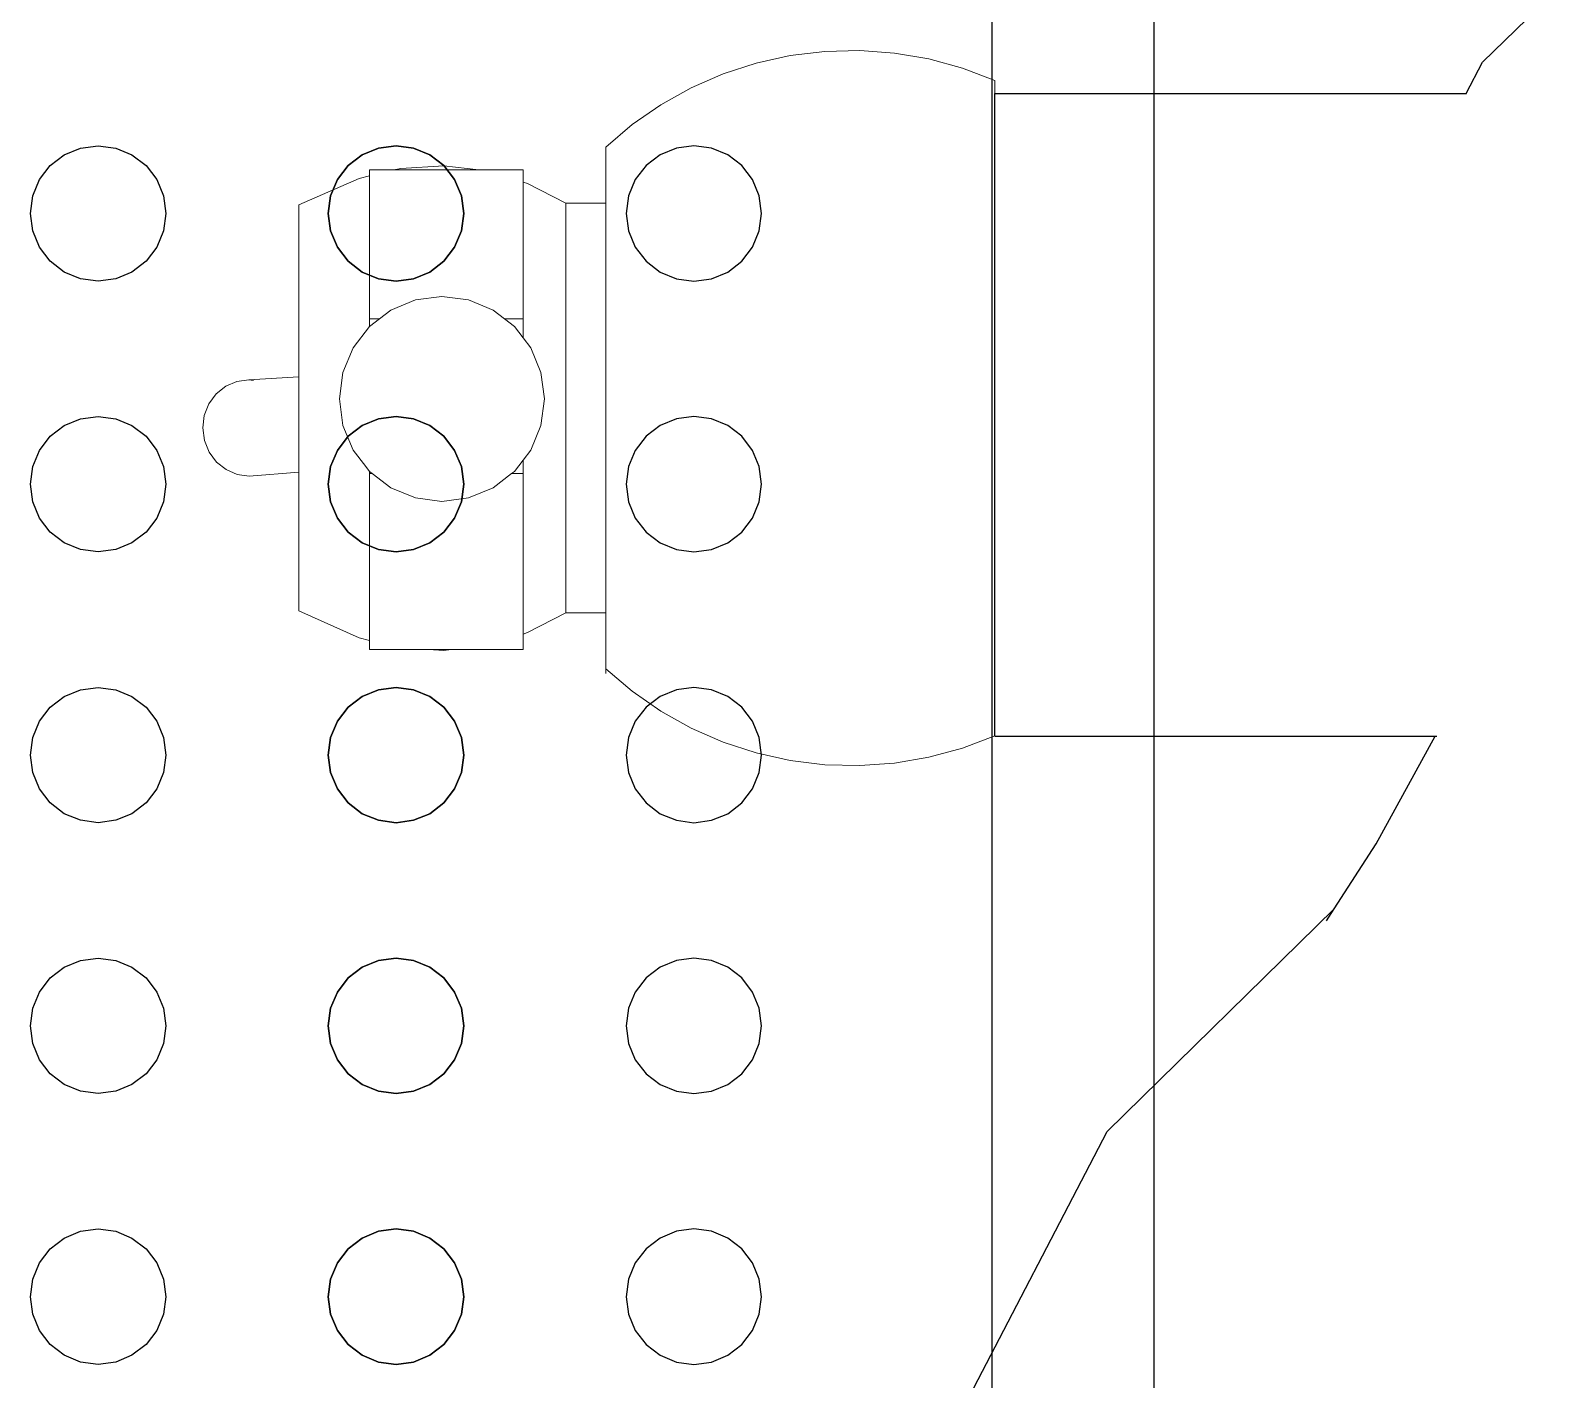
# Model space of a CAD drawing. Header units: millimetres. Extents: x 2562 to 7288, y 778 to 5635.
# Drawn here: x 5981.56 to 5992.78, y 1620.4 to 1630.37 of the extents above; entities that cross this region are included whole.
import ezdxf

# ---------------------------------------------------------------- set-up
doc = ezdxf.new("R2010")
doc.units = ezdxf.units.MM
for name, color, linetype in [('0-gnl-gor3', 252, 'Continuous'), ('2-tef-sabit', 251, 'Continuous'), ('IB- Bar Equipment', 7, 'Continuous')]:
    doc.layers.add(name, color=color, linetype=linetype)

# ---------------------------------------------------------------- blocks, each defined once
blk = doc.blocks.new('drip')
for p, q in [((68423.59, 2452.34), (68424.8, 2452.84)), ((68424.8, 2452.84), (68426.09, 2453.01)), ((68426.09, 2453.01), (68427.39, 2452.84)), ((68427.39, 2452.84), (68428.59, 2452.34)), ((68443.59, 2452.34), (68444.8, 2452.84)), ((68444.8, 2452.84), (68446.09, 2453.01)), ((68446.09, 2453.01), (68447.39, 2452.84)), ((68447.39, 2452.84), (68448.59, 2452.34)), ((68463.59, 2452.34), (68464.8, 2452.84)), ((68464.8, 2452.84), (68466.09, 2453.01)), ((68466.09, 2453.01), (68467.39, 2452.84)), ((68467.39, 2452.84), (68468.59, 2452.34)), ((68483.59, 2452.34), (68484.8, 2452.84)), ((68484.8, 2452.84), (68486.09, 2453.01)), ((68486.09, 2453.01), (68487.39, 2452.84)), ((68487.39, 2452.84), (68488.59, 2452.34)), ((68503.59, 2452.34), (68504.8, 2452.84)), ((68504.8, 2452.84), (68506.09, 2453.01)), ((68506.09, 2453.01), (68507.39, 2452.84)), ((68507.39, 2452.84), (68508.59, 2452.34)), ((68422.56, 2451.54), (68423.59, 2452.34)), ((68428.59, 2452.34), (68429.63, 2451.54)), ((68442.56, 2451.54), (68443.59, 2452.34)), ((68448.59, 2452.34), (68449.63, 2451.54)), ((68462.56, 2451.54), (68463.59, 2452.34)), ((68468.59, 2452.34), (68469.63, 2451.54)), ((68482.56, 2451.54), (68483.59, 2452.34)), ((68488.59, 2452.34), (68489.63, 2451.54)), ((68502.56, 2451.54), (68503.59, 2452.34)), ((68508.59, 2452.34), (68509.63, 2451.54)), ((68421.26, 2449.3), (68421.76, 2450.51)), ((68421.76, 2450.51), (68422.56, 2451.54)), ((68429.63, 2451.54), (68430.42, 2450.51)), ((68430.42, 2450.51), (68430.92, 2449.3)), ((68441.27, 2449.3), (68441.76, 2450.51)), ((68441.76, 2450.51), (68442.56, 2451.54)), ((68449.63, 2451.54), (68450.42, 2450.51)), ((68450.42, 2450.51), (68450.92, 2449.3)), ((68461.27, 2449.3), (68461.76, 2450.51)), ((68461.76, 2450.51), (68462.56, 2451.54)), ((68469.63, 2451.54), (68470.42, 2450.51)), ((68470.42, 2450.51), (68470.92, 2449.3)), ((68481.27, 2449.3), (68481.76, 2450.51)), ((68481.76, 2450.51), (68482.56, 2451.54)), ((68489.63, 2451.54), (68490.42, 2450.51)), ((68490.42, 2450.51), (68490.92, 2449.3)), ((68501.27, 2449.3), (68501.76, 2450.51)), ((68501.76, 2450.51), (68502.56, 2451.54)), ((68509.63, 2451.54), (68510.42, 2450.51)), ((68510.42, 2450.51), (68510.92, 2449.3)), ((68421.09, 2448.01), (68421.26, 2449.3)), ((68430.92, 2449.3), (68431.09, 2448.01)), ((68441.09, 2448.01), (68441.27, 2449.3)), ((68450.92, 2449.3), (68451.09, 2448.01)), ((68461.09, 2448.01), (68461.27, 2449.3)), ((68470.92, 2449.3), (68471.09, 2448.01)), ((68481.09, 2448.01), (68481.27, 2449.3)), ((68490.92, 2449.3), (68491.09, 2448.01)), ((68501.09, 2448.01), (68501.27, 2449.3)), ((68510.92, 2449.3), (68511.09, 2448.01)), ((68421.26, 2446.71), (68421.09, 2448.01)), ((68431.09, 2448.01), (68430.92, 2446.71)), ((68441.27, 2446.71), (68441.09, 2448.01)), ((68451.09, 2448.01), (68450.92, 2446.71)), ((68461.27, 2446.71), (68461.09, 2448.01)), ((68471.09, 2448.01), (68470.92, 2446.71)), ((68481.27, 2446.71), (68481.09, 2448.01)), ((68491.09, 2448.01), (68490.92, 2446.71)), ((68501.27, 2446.71), (68501.09, 2448.01)), ((68511.09, 2448.01), (68510.92, 2446.71)), ((68421.76, 2445.51), (68421.26, 2446.71)), ((68430.92, 2446.71), (68430.42, 2445.51)), ((68441.76, 2445.51), (68441.27, 2446.71)), ((68450.92, 2446.71), (68450.42, 2445.51)), ((68461.76, 2445.51), (68461.27, 2446.71)), ((68470.92, 2446.71), (68470.42, 2445.51)), ((68481.76, 2445.51), (68481.27, 2446.71)), ((68490.92, 2446.71), (68490.42, 2445.51)), ((68501.76, 2445.51), (68501.27, 2446.71)), ((68510.92, 2446.71), (68510.42, 2445.51)), ((68422.56, 2444.47), (68421.76, 2445.51)), ((68430.42, 2445.51), (68429.63, 2444.47)), ((68442.56, 2444.47), (68441.76, 2445.51)), ((68450.42, 2445.51), (68449.63, 2444.47)), ((68462.56, 2444.47), (68461.76, 2445.51)), ((68470.42, 2445.51), (68469.63, 2444.47)), ((68482.56, 2444.47), (68481.76, 2445.51)), ((68490.42, 2445.51), (68489.63, 2444.47)), ((68502.56, 2444.47), (68501.76, 2445.51)), ((68510.42, 2445.51), (68509.63, 2444.47)), ((68423.59, 2443.68), (68422.56, 2444.47)), ((68429.63, 2444.47), (68428.59, 2443.68)), ((68443.59, 2443.68), (68442.56, 2444.47)), ((68449.63, 2444.47), (68448.59, 2443.68)), ((68463.59, 2443.68), (68462.56, 2444.47)), ((68469.63, 2444.47), (68468.59, 2443.68)), ((68483.59, 2443.68), (68482.56, 2444.47)), ((68489.63, 2444.47), (68488.59, 2443.68)), ((68503.59, 2443.68), (68502.56, 2444.47)), ((68509.63, 2444.47), (68508.59, 2443.68)), ((68424.8, 2443.18), (68423.59, 2443.68)), ((68426.09, 2443.01), (68424.8, 2443.18)), ((68427.39, 2443.18), (68426.09, 2443.01)), ((68428.59, 2443.68), (68427.39, 2443.18)), ((68444.8, 2443.18), (68443.59, 2443.68)), ((68446.09, 2443.01), (68444.8, 2443.18)), ((68447.39, 2443.18), (68446.09, 2443.01)), ((68448.59, 2443.68), (68447.39, 2443.18)), ((68464.8, 2443.18), (68463.59, 2443.68)), ((68466.09, 2443.01), (68464.8, 2443.18)), ((68467.39, 2443.18), (68466.09, 2443.01)), ((68468.59, 2443.68), (68467.39, 2443.18)), ((68484.8, 2443.18), (68483.59, 2443.68)), ((68486.09, 2443.01), (68484.8, 2443.18)), ((68487.39, 2443.18), (68486.09, 2443.01)), ((68488.59, 2443.68), (68487.39, 2443.18)), ((68504.8, 2443.18), (68503.59, 2443.68)), ((68506.09, 2443.01), (68504.8, 2443.18)), ((68507.39, 2443.18), (68506.09, 2443.01)), ((68508.59, 2443.68), (68507.39, 2443.18)), ((68422.56, 2429.54), (68423.59, 2430.34)), ((68423.59, 2430.34), (68422.56, 2429.54)), ((68423.59, 2430.34), (68424.8, 2430.84)), ((68424.8, 2430.84), (68423.59, 2430.34)), ((68424.8, 2430.84), (68426.09, 2431.01)), ((68426.09, 2431.01), (68424.8, 2430.84)), ((68426.09, 2431.01), (68427.39, 2430.84)), ((68427.39, 2430.84), (68426.09, 2431.01)), ((68427.39, 2430.84), (68428.59, 2430.34)), ((68428.59, 2430.34), (68427.39, 2430.84)), ((68428.59, 2430.34), (68429.63, 2429.54)), ((68429.63, 2429.54), (68428.59, 2430.34)), ((68442.56, 2429.54), (68443.59, 2430.34)), ((68443.59, 2430.34), (68442.56, 2429.54)), ((68443.59, 2430.34), (68444.8, 2430.84)), ((68444.8, 2430.84), (68443.59, 2430.34)), ((68444.8, 2430.84), (68446.09, 2431.01)), ((68446.09, 2431.01), (68444.8, 2430.84)), ((68446.09, 2431.01), (68447.39, 2430.84)), ((68447.39, 2430.84), (68446.09, 2431.01)), ((68447.39, 2430.84), (68448.59, 2430.34)), ((68448.59, 2430.34), (68447.39, 2430.84)), ((68448.59, 2430.34), (68449.63, 2429.54)), ((68449.63, 2429.54), (68448.59, 2430.34)), ((68462.56, 2429.54), (68463.59, 2430.34)), ((68463.59, 2430.34), (68462.56, 2429.54)), ((68463.59, 2430.34), (68464.8, 2430.84)), ((68464.8, 2430.84), (68463.59, 2430.34)), ((68464.8, 2430.84), (68466.09, 2431.01)), ((68466.09, 2431.01), (68464.8, 2430.84)), ((68466.09, 2431.01), (68467.39, 2430.84)), ((68467.39, 2430.84), (68466.09, 2431.01)), ((68467.39, 2430.84), (68468.59, 2430.34)), ((68468.59, 2430.34), (68467.39, 2430.84)), ((68468.59, 2430.34), (68469.63, 2429.54)), ((68469.63, 2429.54), (68468.59, 2430.34)), ((68482.56, 2429.54), (68483.59, 2430.34)), ((68483.59, 2430.34), (68482.56, 2429.54)), ((68483.59, 2430.34), (68484.8, 2430.84)), ((68484.8, 2430.84), (68483.59, 2430.34)), ((68484.8, 2430.84), (68486.09, 2431.01)), ((68486.09, 2431.01), (68484.8, 2430.84)), ((68486.09, 2431.01), (68487.39, 2430.84)), ((68487.39, 2430.84), (68486.09, 2431.01)), ((68487.39, 2430.84), (68488.59, 2430.34)), ((68488.59, 2430.34), (68487.39, 2430.84)), ((68488.59, 2430.34), (68489.63, 2429.54)), ((68489.63, 2429.54), (68488.59, 2430.34)), ((68502.56, 2429.54), (68503.59, 2430.34)), ((68503.59, 2430.34), (68502.56, 2429.54)), ((68503.59, 2430.34), (68504.8, 2430.84)), ((68504.8, 2430.84), (68503.59, 2430.34)), ((68504.8, 2430.84), (68506.09, 2431.01)), ((68506.09, 2431.01), (68504.8, 2430.84)), ((68506.09, 2431.01), (68507.39, 2430.84)), ((68507.39, 2430.84), (68506.09, 2431.01)), ((68507.39, 2430.84), (68508.59, 2430.34)), ((68508.59, 2430.34), (68507.39, 2430.84)), ((68508.59, 2430.34), (68509.63, 2429.54)), ((68509.63, 2429.54), (68508.59, 2430.34)), ((68421.76, 2428.51), (68422.56, 2429.54)), ((68422.56, 2429.54), (68421.76, 2428.51)), ((68429.63, 2429.54), (68430.42, 2428.51)), ((68430.42, 2428.51), (68429.63, 2429.54)), ((68441.76, 2428.51), (68442.56, 2429.54)), ((68442.56, 2429.54), (68441.76, 2428.51)), ((68449.63, 2429.54), (68450.42, 2428.51)), ((68450.42, 2428.51), (68449.63, 2429.54)), ((68461.76, 2428.51), (68462.56, 2429.54)), ((68462.56, 2429.54), (68461.76, 2428.51)), ((68469.63, 2429.54), (68470.42, 2428.51)), ((68470.42, 2428.51), (68469.63, 2429.54)), ((68481.76, 2428.51), (68482.56, 2429.54)), ((68482.56, 2429.54), (68481.76, 2428.51)), ((68489.63, 2429.54), (68490.42, 2428.51)), ((68490.42, 2428.51), (68489.63, 2429.54)), ((68501.76, 2428.51), (68502.56, 2429.54)), ((68502.56, 2429.54), (68501.76, 2428.51)), ((68509.63, 2429.54), (68510.42, 2428.51)), ((68510.42, 2428.51), (68509.63, 2429.54)), ((68421.26, 2427.3), (68421.76, 2428.51)), ((68421.76, 2428.51), (68421.26, 2427.3)), ((68430.42, 2428.51), (68430.92, 2427.3)), ((68430.92, 2427.3), (68430.42, 2428.51)), ((68441.27, 2427.3), (68441.76, 2428.51)), ((68441.76, 2428.51), (68441.27, 2427.3)), ((68450.42, 2428.51), (68450.92, 2427.3)), ((68450.92, 2427.3), (68450.42, 2428.51)), ((68461.27, 2427.3), (68461.76, 2428.51)), ((68461.76, 2428.51), (68461.27, 2427.3)), ((68470.42, 2428.51), (68470.92, 2427.3)), ((68470.92, 2427.3), (68470.42, 2428.51)), ((68481.27, 2427.3), (68481.76, 2428.51)), ((68481.76, 2428.51), (68481.27, 2427.3)), ((68490.42, 2428.51), (68490.92, 2427.3)), ((68490.92, 2427.3), (68490.42, 2428.51)), ((68501.27, 2427.3), (68501.76, 2428.51)), ((68501.76, 2428.51), (68501.27, 2427.3)), ((68510.42, 2428.51), (68510.92, 2427.3)), ((68510.92, 2427.3), (68510.42, 2428.51)), ((68421.09, 2426.01), (68421.26, 2427.3)), ((68421.26, 2427.3), (68421.09, 2426.01)), ((68430.92, 2427.3), (68431.09, 2426.01)), ((68431.09, 2426.01), (68430.92, 2427.3)), ((68441.09, 2426.01), (68441.27, 2427.3)), ((68441.27, 2427.3), (68441.09, 2426.01)), ((68450.92, 2427.3), (68451.09, 2426.01)), ((68451.09, 2426.01), (68450.92, 2427.3)), ((68461.09, 2426.01), (68461.27, 2427.3)), ((68461.27, 2427.3), (68461.09, 2426.01)), ((68470.92, 2427.3), (68471.09, 2426.01)), ((68471.09, 2426.01), (68470.92, 2427.3)), ((68481.09, 2426.01), (68481.27, 2427.3)), ((68481.27, 2427.3), (68481.09, 2426.01)), ((68490.92, 2427.3), (68491.09, 2426.01)), ((68491.09, 2426.01), (68490.92, 2427.3)), ((68501.09, 2426.01), (68501.27, 2427.3)), ((68501.27, 2427.3), (68501.09, 2426.01)), ((68510.92, 2427.3), (68511.09, 2426.01)), ((68511.09, 2426.01), (68510.92, 2427.3)), ((68421.26, 2424.71), (68421.09, 2426.01)), ((68421.09, 2426.01), (68421.26, 2424.71)), ((68431.09, 2426.01), (68430.92, 2424.71)), ((68430.92, 2424.71), (68431.09, 2426.01)), ((68441.27, 2424.71), (68441.09, 2426.01)), ((68441.09, 2426.01), (68441.27, 2424.71)), ((68451.09, 2426.01), (68450.92, 2424.71)), ((68450.92, 2424.71), (68451.09, 2426.01)), ((68461.27, 2424.71), (68461.09, 2426.01)), ((68461.09, 2426.01), (68461.27, 2424.71)), ((68471.09, 2426.01), (68470.92, 2424.71)), ((68470.92, 2424.71), (68471.09, 2426.01)), ((68481.27, 2424.71), (68481.09, 2426.01)), ((68481.09, 2426.01), (68481.27, 2424.71)), ((68491.09, 2426.01), (68490.92, 2424.71)), ((68490.92, 2424.71), (68491.09, 2426.01)), ((68501.27, 2424.71), (68501.09, 2426.01)), ((68501.09, 2426.01), (68501.27, 2424.71)), ((68511.09, 2426.01), (68510.92, 2424.71)), ((68510.92, 2424.71), (68511.09, 2426.01)), ((68421.76, 2423.51), (68421.26, 2424.71)), ((68421.26, 2424.71), (68421.76, 2423.51)), ((68430.92, 2424.71), (68430.42, 2423.51)), ((68430.42, 2423.51), (68430.92, 2424.71)), ((68441.76, 2423.51), (68441.27, 2424.71)), ((68441.27, 2424.71), (68441.76, 2423.51)), ((68450.92, 2424.71), (68450.42, 2423.51)), ((68450.42, 2423.51), (68450.92, 2424.71)), ((68461.76, 2423.51), (68461.27, 2424.71)), ((68461.27, 2424.71), (68461.76, 2423.51)), ((68470.92, 2424.71), (68470.42, 2423.51)), ((68470.42, 2423.51), (68470.92, 2424.71)), ((68481.76, 2423.51), (68481.27, 2424.71)), ((68481.27, 2424.71), (68481.76, 2423.51)), ((68490.92, 2424.71), (68490.42, 2423.51)), ((68490.42, 2423.51), (68490.92, 2424.71)), ((68501.76, 2423.51), (68501.27, 2424.71)), ((68501.27, 2424.71), (68501.76, 2423.51)), ((68510.92, 2424.71), (68510.42, 2423.51)), ((68510.42, 2423.51), (68510.92, 2424.71)), ((68422.56, 2422.47), (68421.76, 2423.51)), ((68421.76, 2423.51), (68422.56, 2422.47)), ((68423.59, 2421.68), (68422.56, 2422.47)), ((68422.56, 2422.47), (68423.59, 2421.68)), ((68429.63, 2422.47), (68428.59, 2421.68)), ((68428.59, 2421.68), (68429.63, 2422.47)), ((68430.42, 2423.51), (68429.63, 2422.47)), ((68429.63, 2422.47), (68430.42, 2423.51)), ((68442.56, 2422.47), (68441.76, 2423.51)), ((68441.76, 2423.51), (68442.56, 2422.47)), ((68443.59, 2421.68), (68442.56, 2422.47)), ((68442.56, 2422.47), (68443.59, 2421.68)), ((68449.63, 2422.47), (68448.59, 2421.68)), ((68448.59, 2421.68), (68449.63, 2422.47)), ((68450.42, 2423.51), (68449.63, 2422.47)), ((68449.63, 2422.47), (68450.42, 2423.51)), ((68462.56, 2422.47), (68461.76, 2423.51)), ((68461.76, 2423.51), (68462.56, 2422.47)), ((68463.59, 2421.68), (68462.56, 2422.47)), ((68462.56, 2422.47), (68463.59, 2421.68)), ((68469.63, 2422.47), (68468.59, 2421.68)), ((68468.59, 2421.68), (68469.63, 2422.47)), ((68470.42, 2423.51), (68469.63, 2422.47)), ((68469.63, 2422.47), (68470.42, 2423.51)), ((68482.56, 2422.47), (68481.76, 2423.51)), ((68481.76, 2423.51), (68482.56, 2422.47)), ((68483.59, 2421.68), (68482.56, 2422.47)), ((68482.56, 2422.47), (68483.59, 2421.68)), ((68489.63, 2422.47), (68488.59, 2421.68)), ((68488.59, 2421.68), (68489.63, 2422.47)), ((68490.42, 2423.51), (68489.63, 2422.47)), ((68489.63, 2422.47), (68490.42, 2423.51)), ((68502.56, 2422.47), (68501.76, 2423.51)), ((68501.76, 2423.51), (68502.56, 2422.47)), ((68503.59, 2421.68), (68502.56, 2422.47)), ((68502.56, 2422.47), (68503.59, 2421.68)), ((68509.63, 2422.47), (68508.59, 2421.68)), ((68508.59, 2421.68), (68509.63, 2422.47)), ((68510.42, 2423.51), (68509.63, 2422.47)), ((68509.63, 2422.47), (68510.42, 2423.51)), ((68424.8, 2421.18), (68423.59, 2421.68)), ((68423.59, 2421.68), (68424.8, 2421.18)), ((68428.59, 2421.68), (68427.39, 2421.18)), ((68427.39, 2421.18), (68428.59, 2421.68)), ((68444.8, 2421.18), (68443.59, 2421.68)), ((68443.59, 2421.68), (68444.8, 2421.18)), ((68448.59, 2421.68), (68447.39, 2421.18)), ((68447.39, 2421.18), (68448.59, 2421.68)), ((68464.8, 2421.18), (68463.59, 2421.68)), ((68463.59, 2421.68), (68464.8, 2421.18)), ((68468.59, 2421.68), (68467.39, 2421.18)), ((68467.39, 2421.18), (68468.59, 2421.68)), ((68484.8, 2421.18), (68483.59, 2421.68)), ((68483.59, 2421.68), (68484.8, 2421.18)), ((68488.59, 2421.68), (68487.39, 2421.18)), ((68487.39, 2421.18), (68488.59, 2421.68)), ((68504.8, 2421.18), (68503.59, 2421.68)), ((68503.59, 2421.68), (68504.8, 2421.18)), ((68508.59, 2421.68), (68507.39, 2421.18)), ((68507.39, 2421.18), (68508.59, 2421.68)), ((68426.09, 2421.01), (68424.8, 2421.18)), ((68424.8, 2421.18), (68426.09, 2421.01)), ((68427.39, 2421.18), (68426.09, 2421.01)), ((68426.09, 2421.01), (68427.39, 2421.18)), ((68446.09, 2421.01), (68444.8, 2421.18)), ((68444.8, 2421.18), (68446.09, 2421.01)), ((68447.39, 2421.18), (68446.09, 2421.01)), ((68446.09, 2421.01), (68447.39, 2421.18)), ((68466.09, 2421.01), (68464.8, 2421.18)), ((68464.8, 2421.18), (68466.09, 2421.01)), ((68467.39, 2421.18), (68466.09, 2421.01)), ((68466.09, 2421.01), (68467.39, 2421.18)), ((68486.09, 2421.01), (68484.8, 2421.18)), ((68484.8, 2421.18), (68486.09, 2421.01)), ((68487.39, 2421.18), (68486.09, 2421.01)), ((68486.09, 2421.01), (68487.39, 2421.18)), ((68506.09, 2421.01), (68504.8, 2421.18)), ((68504.8, 2421.18), (68506.09, 2421.01)), ((68507.39, 2421.18), (68506.09, 2421.01)), ((68506.09, 2421.01), (68507.39, 2421.18)), ((68426.09, 2409.01), (68424.8, 2408.84)), ((68426.09, 2409.01), (68424.8, 2408.84)), ((68427.39, 2408.84), (68426.09, 2409.01)), ((68427.39, 2408.84), (68426.09, 2409.01)), ((68446.09, 2409.01), (68444.8, 2408.84)), ((68447.39, 2408.84), (68446.09, 2409.01)), ((68466.09, 2409.01), (68464.8, 2408.84)), ((68467.39, 2408.84), (68466.09, 2409.01)), ((68486.09, 2409.01), (68484.8, 2408.84)), ((68487.39, 2408.84), (68486.09, 2409.01)), ((68506.09, 2409.01), (68504.8, 2408.84)), ((68507.39, 2408.84), (68506.09, 2409.01)), ((68423.59, 2408.34), (68422.56, 2407.54)), ((68423.59, 2408.34), (68422.56, 2407.54)), ((68424.8, 2408.84), (68423.59, 2408.34)), ((68424.8, 2408.84), (68423.59, 2408.34)), ((68428.59, 2408.34), (68427.39, 2408.84)), ((68428.59, 2408.34), (68427.39, 2408.84)), ((68429.63, 2407.54), (68428.59, 2408.34)), ((68429.63, 2407.54), (68428.59, 2408.34)), ((68443.59, 2408.34), (68442.56, 2407.54)), ((68444.8, 2408.84), (68443.59, 2408.34)), ((68448.59, 2408.34), (68447.39, 2408.84)), ((68449.63, 2407.54), (68448.59, 2408.34)), ((68463.59, 2408.34), (68462.56, 2407.54)), ((68464.8, 2408.84), (68463.59, 2408.34)), ((68468.59, 2408.34), (68467.39, 2408.84)), ((68469.63, 2407.54), (68468.59, 2408.34)), ((68483.59, 2408.34), (68482.56, 2407.54)), ((68484.8, 2408.84), (68483.59, 2408.34)), ((68488.59, 2408.34), (68487.39, 2408.84)), ((68489.63, 2407.54), (68488.59, 2408.34)), ((68503.59, 2408.34), (68502.56, 2407.54)), ((68504.8, 2408.84), (68503.59, 2408.34)), ((68508.59, 2408.34), (68507.39, 2408.84)), ((68509.63, 2407.54), (68508.59, 2408.34)), ((68422.56, 2407.54), (68421.76, 2406.51)), ((68422.56, 2407.54), (68421.76, 2406.51)), ((68430.42, 2406.51), (68429.63, 2407.54)), ((68430.42, 2406.51), (68429.63, 2407.54)), ((68442.56, 2407.54), (68441.76, 2406.51)), ((68450.42, 2406.51), (68449.63, 2407.54)), ((68462.56, 2407.54), (68461.76, 2406.51)), ((68470.42, 2406.51), (68469.63, 2407.54)), ((68482.56, 2407.54), (68481.76, 2406.51)), ((68490.42, 2406.51), (68489.63, 2407.54)), ((68502.56, 2407.54), (68501.76, 2406.51)), ((68510.42, 2406.51), (68509.63, 2407.54)), ((68421.76, 2406.51), (68421.26, 2405.3)), ((68421.76, 2406.51), (68421.26, 2405.3)), ((68430.92, 2405.3), (68430.42, 2406.51)), ((68430.92, 2405.3), (68430.42, 2406.51)), ((68441.76, 2406.51), (68441.27, 2405.3)), ((68450.92, 2405.3), (68450.42, 2406.51)), ((68461.76, 2406.51), (68461.27, 2405.3)), ((68470.92, 2405.3), (68470.42, 2406.51)), ((68481.76, 2406.51), (68481.27, 2405.3)), ((68490.92, 2405.3), (68490.42, 2406.51)), ((68501.76, 2406.51), (68501.27, 2405.3)), ((68510.92, 2405.3), (68510.42, 2406.51)), ((68421.26, 2405.3), (68421.09, 2404.01)), ((68421.26, 2405.3), (68421.09, 2404.01)), ((68431.09, 2404.01), (68430.92, 2405.3)), ((68431.09, 2404.01), (68430.92, 2405.3)), ((68441.27, 2405.3), (68441.09, 2404.01)), ((68451.09, 2404.01), (68450.92, 2405.3)), ((68461.27, 2405.3), (68461.09, 2404.01)), ((68471.09, 2404.01), (68470.92, 2405.3)), ((68481.27, 2405.3), (68481.09, 2404.01)), ((68491.09, 2404.01), (68490.92, 2405.3)), ((68501.27, 2405.3), (68501.09, 2404.01)), ((68511.09, 2404.01), (68510.92, 2405.3)), ((68421.09, 2404.01), (68421.26, 2402.71)), ((68421.09, 2404.01), (68421.26, 2402.71)), ((68430.92, 2402.71), (68431.09, 2404.01)), ((68430.92, 2402.71), (68431.09, 2404.01)), ((68441.09, 2404.01), (68441.27, 2402.71)), ((68450.92, 2402.71), (68451.09, 2404.01)), ((68461.09, 2404.01), (68461.27, 2402.71)), ((68470.92, 2402.71), (68471.09, 2404.01)), ((68481.09, 2404.01), (68481.27, 2402.71)), ((68490.92, 2402.71), (68491.09, 2404.01)), ((68501.09, 2404.01), (68501.27, 2402.71)), ((68510.92, 2402.71), (68511.09, 2404.01)), ((68421.26, 2402.71), (68421.76, 2401.51)), ((68421.26, 2402.71), (68421.76, 2401.51)), ((68430.42, 2401.51), (68430.92, 2402.71)), ((68430.42, 2401.51), (68430.92, 2402.71)), ((68441.27, 2402.71), (68441.76, 2401.51)), ((68450.42, 2401.51), (68450.92, 2402.71)), ((68461.27, 2402.71), (68461.76, 2401.51)), ((68470.42, 2401.51), (68470.92, 2402.71)), ((68481.27, 2402.71), (68481.76, 2401.51)), ((68490.42, 2401.51), (68490.92, 2402.71)), ((68501.27, 2402.71), (68501.76, 2401.51)), ((68510.42, 2401.51), (68510.92, 2402.71)), ((68421.76, 2401.51), (68422.56, 2400.47)), ((68421.76, 2401.51), (68422.56, 2400.47)), ((68429.63, 2400.47), (68430.42, 2401.51)), ((68429.63, 2400.47), (68430.42, 2401.51)), ((68441.76, 2401.51), (68442.56, 2400.47)), ((68449.63, 2400.47), (68450.42, 2401.51)), ((68461.76, 2401.51), (68462.56, 2400.47)), ((68469.63, 2400.47), (68470.42, 2401.51)), ((68481.76, 2401.51), (68482.56, 2400.47)), ((68489.63, 2400.47), (68490.42, 2401.51)), ((68501.76, 2401.51), (68502.56, 2400.47)), ((68509.63, 2400.47), (68510.42, 2401.51)), ((68422.56, 2400.47), (68423.59, 2399.68)), ((68422.56, 2400.47), (68423.59, 2399.68)), ((68428.59, 2399.68), (68429.63, 2400.47)), ((68428.59, 2399.68), (68429.63, 2400.47)), ((68442.56, 2400.47), (68443.59, 2399.68)), ((68448.59, 2399.68), (68449.63, 2400.47)), ((68462.56, 2400.47), (68463.59, 2399.68)), ((68468.59, 2399.68), (68469.63, 2400.47)), ((68482.56, 2400.47), (68483.59, 2399.68)), ((68488.59, 2399.68), (68489.63, 2400.47)), ((68502.56, 2400.47), (68503.59, 2399.68)), ((68508.59, 2399.68), (68509.63, 2400.47)), ((68423.59, 2399.68), (68424.8, 2399.18)), ((68423.59, 2399.68), (68424.8, 2399.18)), ((68424.8, 2399.18), (68426.09, 2399.01)), ((68424.8, 2399.18), (68426.09, 2399.01)), ((68426.09, 2399.01), (68427.39, 2399.18)), ((68426.09, 2399.01), (68427.39, 2399.18)), ((68427.39, 2399.18), (68428.59, 2399.68)), ((68427.39, 2399.18), (68428.59, 2399.68)), ((68443.59, 2399.68), (68444.8, 2399.18)), ((68444.8, 2399.18), (68446.09, 2399.01)), ((68446.09, 2399.01), (68447.39, 2399.18)), ((68447.39, 2399.18), (68448.59, 2399.68)), ((68463.59, 2399.68), (68464.8, 2399.18)), ((68464.8, 2399.18), (68466.09, 2399.01)), ((68466.09, 2399.01), (68467.39, 2399.18)), ((68467.39, 2399.18), (68468.59, 2399.68)), ((68483.59, 2399.68), (68484.8, 2399.18)), ((68484.8, 2399.18), (68486.09, 2399.01)), ((68486.09, 2399.01), (68487.39, 2399.18)), ((68487.39, 2399.18), (68488.59, 2399.68)), ((68503.59, 2399.68), (68504.8, 2399.18)), ((68504.8, 2399.18), (68506.09, 2399.01)), ((68506.09, 2399.01), (68507.39, 2399.18)), ((68507.39, 2399.18), (68508.59, 2399.68))]:
    blk.add_line(p, q)
at = {"layer": 'IB- Bar Equipment'}
for p, q in [((68680.4, 2382.01), (68104.4, 2382.01)), ((68092.4, 2370.01), (68692.4, 2370.01))]:
    blk.add_line(p, q, dxfattribs=at)
blk = doc.blocks.new('BEER FONT')
for p, q in [((124.88, 54.49), (129.69, 59.44)), ((122.57, 53.28), (124.88, 54.49)), ((122.52, 53.25), (122.57, 53.28)), ((122.57, 18.47), (122.57, 53.28)), ((67.15, 46.63), (75.1, 50.98)), ((75.1, 50.98), (75.1, 51.12)), ((75.1, 18.47), (75.1, 50.98)), ((62.35, 43.53), (67.15, 46.63)), ((45.91, 26.76), (62.35, 43.53)), ((61.46, 42.96), (62.35, 43.53)), ((24.58, 15.66), (45.91, 26.76)), ((75.1, 18.47), (122.57, 18.47))]:
    blk.add_line(p, q)
at = {"color": 54, "lineweight": 9}
for p, q in [((74.22, 16.07), (75.13, 18.47)), ((123.53, 18.47), (122.57, 18.47)), ((124.44, 16.07), (123.53, 18.47)), ((73.55, 13.59), (74.22, 16.07)), ((125.12, 13.59), (124.44, 16.07)), ((73.11, 11.05), (73.55, 13.59)), ((125.55, 11.05), (125.12, 13.59)), ((72.93, 8.49), (73.11, 11.05)), ((125.74, 8.49), (125.55, 11.05)), ((72.99, 5.91), (72.93, 8.49)), ((125.67, 5.91), (125.74, 8.49)), ((73.31, 3.36), (72.99, 5.91)), ((125.36, 3.36), (125.67, 5.91)), ((73.86, 0.85), (73.31, 3.36)), ((124.8, 0.85), (125.36, 3.36)), ((74.66, -1.59), (73.86, 0.85)), ((124, -1.59), (124.8, 0.85)), ((75.69, -3.95), (74.66, -1.59)), ((122.97, -3.95), (124, -1.59)), ((76.94, -6.19), (75.69, -3.95)), ((121.72, -6.19), (122.97, -3.95)), ((78.41, -8.31), (76.94, -6.19)), ((120.26, -8.31), (121.72, -6.19)), ((80.07, -10.27), (78.41, -8.31)), ((118.6, -10.27), (120.26, -8.31)), ((84.2, -10.27), (79.73, -10.27)), ((84.2, -10.27), (84.2, -13.22)), ((84.2, -10.27), (114.46, -10.27)), ((114.46, -10.27), (114.46, -13.22)), ((118.6, -10.27), (114.46, -10.27)), ((84.2, -13.22), (82.74, -16.04)), ((84.2, -13.22), (114.46, -13.22)), ((115.92, -16.04), (114.46, -13.22)), ((98.04, -15.06), (96.22, -15.81)), ((100, -14.8), (98.04, -15.06)), ((101.96, -15.06), (100, -14.8)), ((103.78, -15.81), (101.96, -15.06)), ((81.49, -21.68), (81.49, -16.37)), ((81.49, -16.37), (82.64, -16.37)), ((82.74, -16.04), (82.64, -16.37)), ((82.64, -16.37), (94.49, -16.37)), ((94.49, -17.22), (94.49, -16.37)), ((95.49, -16.37), (94.49, -16.37)), ((95.49, -16.37), (94.65, -17.02)), ((96.22, -15.81), (95.49, -16.37)), ((104.51, -16.37), (103.78, -15.81)), ((105.35, -17.02), (104.51, -16.37)), ((104.51, -16.37), (105.91, -16.37)), ((105.91, -17.74), (105.91, -16.37)), ((105.91, -16.37), (116.02, -16.37)), ((115.92, -16.04), (116.02, -16.37)), ((116.02, -16.37), (116.91, -16.37)), ((116.91, -19.64), (116.91, -16.37)), ((94.49, -17.22), (93.44, -18.58)), ((94.65, -17.02), (94.49, -17.22)), ((105.91, -17.74), (105.35, -17.02)), ((106.56, -18.58), (105.91, -17.74)), ((93.44, -18.58), (92.69, -20.41)), ((107.31, -20.41), (106.56, -18.58)), ((117.22, -22.23), (116.91, -19.64)), ((116.91, -25.91), (116.91, -19.64)), ((92.69, -20.41), (92.43, -22.37)), ((107.57, -22.37), (107.31, -20.41)), ((81.49, -21.68), (81.42, -22.23)), ((81.42, -22.23), (81.49, -23.36)), ((81.49, -23.36), (81.49, -21.68)), ((92.43, -22.37), (92.69, -24.33)), ((107.31, -24.33), (107.57, -22.37)), ((117.22, -22.23), (117.03, -25.41)), ((81.49, -27.72), (81.49, -23.36)), ((92.69, -24.33), (93.44, -26.15)), ((106.56, -26.15), (107.31, -24.33)), ((116.91, -25.91), (117.03, -25.41)), ((93.44, -26.15), (94.49, -27.51)), ((105.91, -26.99), (106.56, -26.15)), ((116.91, -25.91), (116.91, -27.72)), ((81.49, -27.72), (82.17, -27.72)), ((82.17, -27.72), (82.36, -28.49)), ((94.49, -27.72), (82.17, -27.72)), ((94.49, -27.72), (94.49, -27.51)), ((94.49, -27.51), (94.65, -27.72)), ((94.65, -27.72), (94.49, -27.72)), ((94.65, -27.72), (95, -27.99)), ((95, -27.99), (96.22, -28.92)), ((103.78, -28.92), (105.35, -27.72)), ((105.35, -27.72), (105.91, -26.99)), ((105.91, -27.72), (105.35, -27.72)), ((105.91, -27.72), (105.91, -26.99)), ((116.47, -27.72), (105.91, -27.72)), ((116.29, -28.49), (116.47, -27.72)), ((116.47, -27.72), (116.91, -27.72)), ((82.36, -28.49), (84.34, -32.94)), ((96.22, -28.92), (98.04, -29.68)), ((101.96, -29.68), (103.78, -28.92)), ((116.29, -28.49), (114.33, -32.94)), ((98.04, -29.68), (100, -29.94)), ((100, -29.94), (101.96, -29.68)), ((84.34, -32.94), (94.6, -32.94)), ((94.3, -36.6), (94.6, -32.94)), ((101.63, -32.94), (94.6, -32.94)), ((101.41, -36.62), (101.63, -32.94)), ((101.63, -32.94), (114.33, -32.94)), ((94.3, -36.6), (94.42, -37.49)), ((101.29, -37.51), (101.41, -36.62)), ((101.41, -36.62), (101.36, -36.29)), ((94.42, -37.49), (94.78, -38.31)), ((100.94, -38.33), (101.29, -37.51)), ((94.78, -38.31), (95.34, -39.02)), ((95.34, -39.02), (96.08, -39.57)), ((99.64, -39.58), (100.37, -39.04)), ((100.37, -39.04), (100.94, -38.33)), ((96.08, -39.57), (96.94, -39.91)), ((96.94, -39.91), (97.86, -40.03)), ((97.86, -40.03), (98.78, -39.92)), ((98.78, -39.92), (99.64, -39.58))]:
    blk.add_line(p, q, dxfattribs=at)
blk = doc.blocks.new('DELIUNIT')
at = {"layer": '0-gnl-gor3', "xscale": -0.1, "yscale": 0.1, "zscale": 0.1}
blk.add_blockref('BEER FONT', (-172.042, 102.986), dxfattribs=at)
blk.add_blockref('BEER FONT', (-172.042, 102.986), dxfattribs=at)
at = {"layer": '0-gnl-gor3', "xscale": 0.1, "yscale": 0.1, "zscale": 0.1, "rotation": 180}
blk.add_blockref('drip', (6667.197, 343.011), dxfattribs=at)

msp = doc.modelspace()

# ---------------------------------------------------------------- block references
at = {"layer": '2-tef-sabit', "rotation": 270}
msp.add_blockref('DELIUNIT', (5883.854, 1445.602), dxfattribs=at)

doc.saveas('drawing.dxf')
